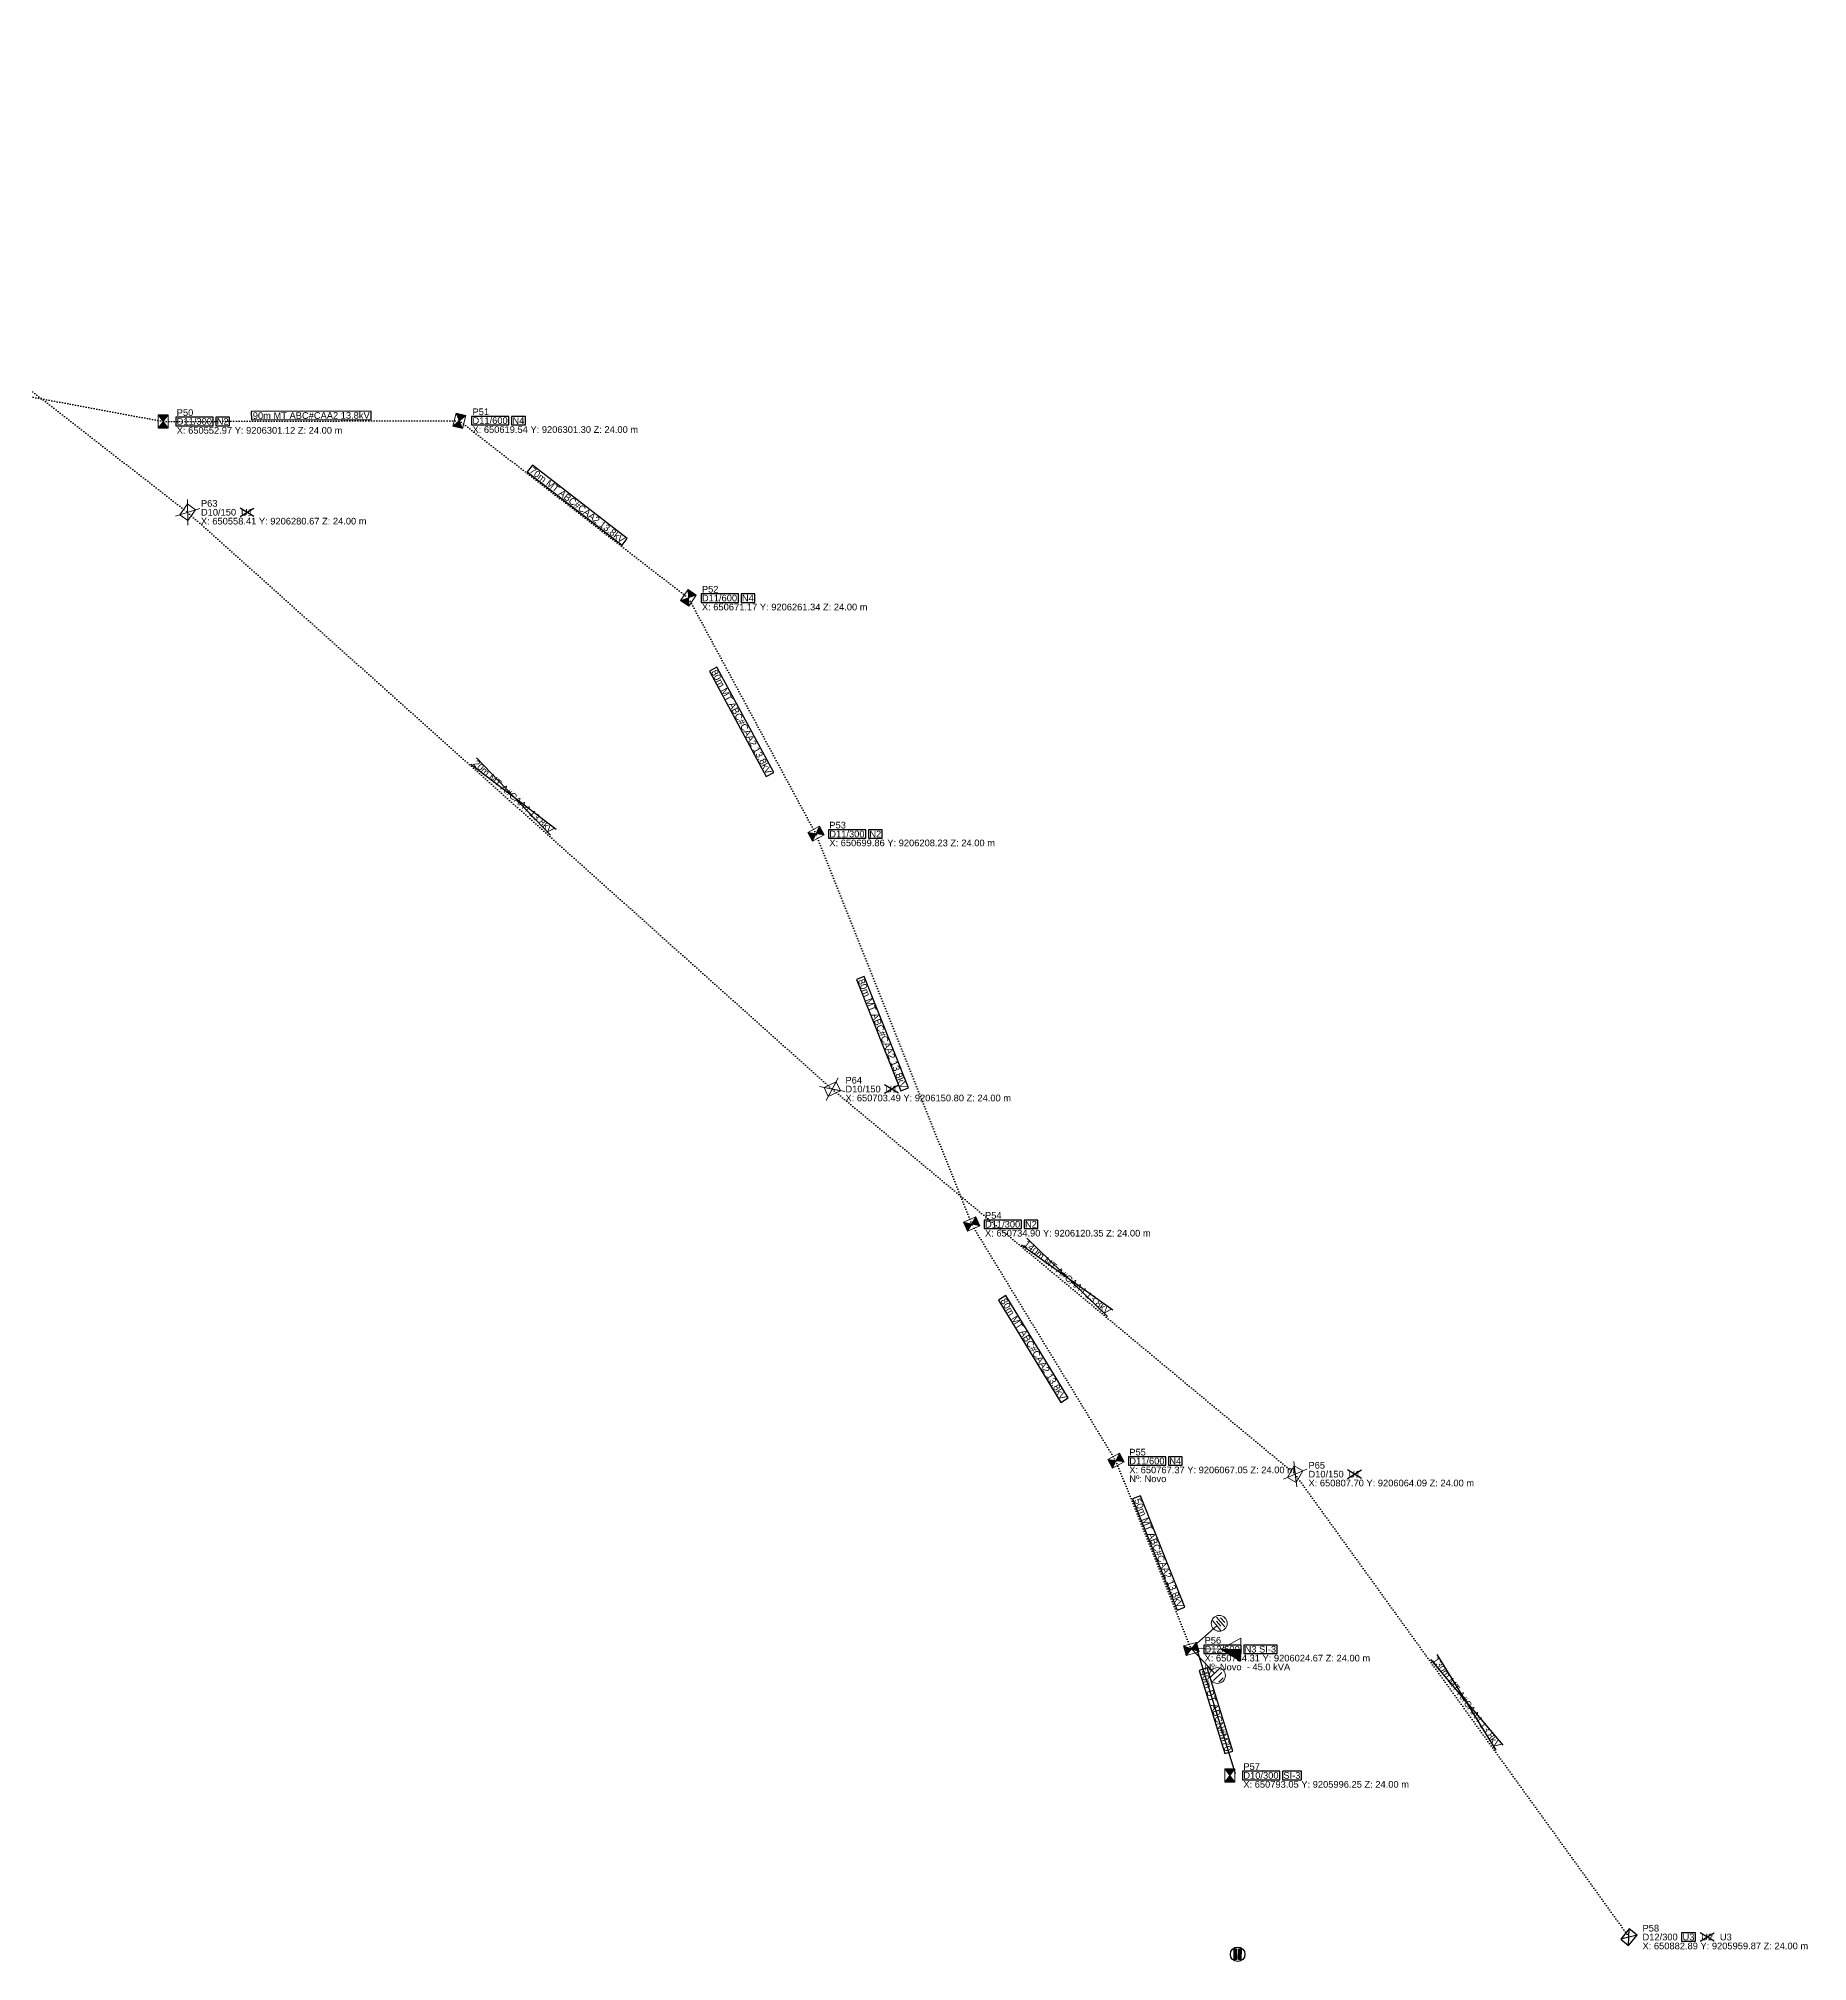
# Model space of a CAD drawing. Header units: metres. Extents: x 649089 to 650923, y 9205954 to 9209021.
# Drawn here: x 650524.8 to 650923, y 9205954.4 to 9206387.4 of the extents above; entities that cross this region are included whole.
import ezdxf
from ezdxf.enums import TextEntityAlignment as Align

# ---------------------------------------------------------------- set-up
doc = ezdxf.new("R2010")
doc.units = ezdxf.units.M
doc.linetypes.add('DOT', pattern=[0.508, 0, -0.508])
for name, color, linetype in [('PONTO FOTO', 4, 'CONTINUOUS'), ('POSTE', 3, 'CONTINUOUS'), ('Poste dt', 3, 'Continuous'), ('Poste Existente', 3, 'Continuous'), ('Poste retirar', 7, 'Continuous'), ('REDE PRIMARIA - Instalar', 1, 'DOT'), ('REDE PRIMARIA - Remover', 1, 'DOT'), ('REDE SECUNDARIA - Instalar', 5, 'CONTINUOUS'), ('SIMBOLOS', 5, 'CONTINUOUS'), ('TEXTOS A IMPLANTAR', 1, 'CONTINUOUS'), ('TEXTOS A REMOVER', 7, 'CONTINUOUS'), ('TEXTOS EXISTENTES', 7, 'CONTINUOUS'), ('TRAFO', 7, 'CONTINUOUS')]:
    doc.layers.add(name, color=color, linetype=linetype)
doc.layers.add('TRAFO A IMPLANTAR', color=7, linetype='Continuous', lineweight=9)
doc.styles.add('ARIAL', font='arial.ttf')

# ---------------------------------------------------------------- blocks, each defined once
blk = doc.blocks.new('DivisaoCircuito', base_point=(851.7381159099505, 600.7656383228928))
h = blk.add_hatch(color=1)
h.paths.add_polyline_path([(851.9692841120473, 599.5861619759758), (852.4970042088732, 599.5832266008385), (852.5102000630878, 601.9555693226293), (851.9824799662616, 601.9585046977667)])
h.paths.add_polyline_path([(851.4986855626458, 601.9611957425421), (850.970965466687, 601.9641311180183), (850.9577696124726, 599.5917883962276), (851.4854897092983, 599.5888530210902)])
at = {"color": 1}
for points in [[(851.4854897092983, 599.5888530210902), (850.9577696124726, 599.5917883962276), (850.970965466687, 601.9641311180183), (851.4986855626458, 601.9611957425421)], [(852.4970042088732, 599.5832266008385), (851.9692841120473, 599.5861619759758), (851.9824799662616, 601.9585046977667), (852.5102000630878, 601.9555693226293)]]:
    blk.add_lwpolyline(points, close=True, dxfattribs=at)
blk.add_circle((851.7632922678441, 600.7614392641374), 1.636607338469907, dxfattribs=at)
blk = doc.blocks.new('dtp')
at = {"linetype": 'Continuous', "lineweight": 0, "ltscale": 0.01}
h = blk.add_hatch(color=0, dxfattribs=at)
h.paths.add_polyline_path([(-1.120086673740047, 1.5), (1e-16, 0), (1.120086673740047, 1.5)])
h.paths.add_polyline_path([(-1.120086673740047, -1.5), (1.120086673740047, -1.5), (0, -2e-16)])
at = {"color": 0, "lineweight": 0}
for p, q in [((-1.120087, -1.5), (1.120087, 1.5)), ((-1.120087, 1.5), (1.120087, -1.5)), ((1.120087, 1.5), (-1.120087, 1.5)), ((-1.120087, 1.5), (-1.120087, -1.5)), ((1.120087, -1.5), (1.120087, 1.5)), ((-1.120087, -1.5), (1.120087, -1.5))]:
    blk.add_line(p, q, dxfattribs=at)
blk = doc.blocks.new('PosteDtProjetado')
at = {"layer": 'Poste dt', "rotation": 180}
blk.add_blockref('dtp', (-0.05948, 0.026162), dxfattribs=at)
at = {"layer": 'poste', "ltscale": 0.01}
for tag, p in [('MODELO', (-3.273471, 2.731691)), ('COD', (1.964351, -1.493983))]:
    blk.add_attdef(tag, p, '', height=1.6, dxfattribs=at)
blk = doc.blocks.new('TransformadorSemChaveProjetado', base_point=(9.63, 7.8))
at = {"layer": 'TRAFO A IMPLANTAR'}
blk.add_hatch(color=256, dxfattribs=at).paths.add_polyline_path([(9.605161829433856, 14.45988908010605), (12.28438391479319, 18.87979495051293), (9.700703010399424, 18.93495567706209)], flags=0)
for p, q in [((13.85410013482923, 14.26033287745419), (16.03150685858409, 11.97657302112097)), ((14.87133759224962, 14.71503084533936), (16.68449752604452, 12.81330876678717)), ((16.04960704857013, 15.00083185109013), (17.02612146593061, 13.97661988250545))]:
    blk.add_line(p, q)
for p, q in [((12.28438442921909, 18.87979475899957), (7.117021986502823, 18.99011640500477)), ((7.117021986502823, 18.99011640500477), (9.605161853948845, 14.45988941173769)), ((2.381876435378139, 13.46144917050701), (4.595740588669776, 15.39626622455121)), ((2.53746787950097, 14.41365388987243), (3.645300177753607, 15.38184817993681)), ((3.178492327042314, 12.54994127376223), (5.392357475290325, 14.48475842811501)), ((3.334084766121519, 13.50214609343622), (4.441917064374152, 14.47034038350061)), ((4.362678059986679, 13.58342074215045), (9.461882344073375, 7.748786967830442)), ((9.605161853948845, 14.45988941173769), (9.461882344073375, 7.748786967830442)), ((15.00153914865974, 13.05684893144258), (9.461882344073375, 7.748786967830442))]:
    blk.add_line(p, q, dxfattribs=at)
blk.add_lwpolyline([(9.605161853948845, 14.45988941173769), (12.28438442921909, 18.87979475899957), (9.700703207860954, 18.93495558200216), (9.605161853948845, 14.45988941173769)], dxfattribs=at)
for centre, radius in [((3.79696743886125, 14.10455652776096), 1.78789684340106), ((15.55153986615642, 13.69884068620673), 1.78789684340106), ((9.461882344073375, 7.748786967830442), 0.140485210020707)]:
    blk.add_circle(centre, radius, dxfattribs=at)
blk = doc.blocks.new('dt')
at = {"color": 0}
for p, q in [((1.120087, 1.5), (-1.120087, 1.5)), ((-1.120087, 1.5), (-1.120087, -1.5)), ((-1.120087, 1.5), (1.120087, -1.5)), ((-1.120087, -1.5), (1.120087, 1.5)), ((1.120087, -1.5), (1.120087, 1.5)), ((-1.120087, -1.5), (1.120087, -1.5))]:
    blk.add_line(p, q, dxfattribs=at)
for tag, p in [('MODELO', (-2.878805, 2.548923)), ('COD', (1.996674, -1.514935))]:
    blk.add_attdef(tag, p, '', height=1.6, dxfattribs=at)
blk = doc.blocks.new('PosteDtExistente')
at = {"layer": 'Poste Existente', "rotation": 180}
blk.add_blockref('dt', (-0.036594, -0.043517), dxfattribs=at)
at = {"layer": 'poste'}
for tag, p in [('MODELO', (-2.878805, 2.548923)), ('COD', (1.996674, -1.514935))]:
    blk.add_attdef(tag, p, '', height=1.6, dxfattribs=at)
blk = doc.blocks.new('DTPXX')
at = {"color": 1, "lineweight": 0}
for p, q in [((1.728679, -2.293551), (-1.728679, 2.293551)), ((-1.708098, -2.308919), (1.708098, 2.308919))]:
    blk.add_line(p, q, dxfattribs=at)
at = {"color": 3, "lineweight": 0}
for p, q in [((-1.120087, 1.5), (-1.120087, -1.5)), ((1.120087, 1.5), (-1.120087, 1.5)), ((1.120087, -1.5), (-1.120087, 1.5)), ((1.120087, 1.5), (-1.120087, -1.5)), ((1.120087, -1.5), (1.120087, 1.5)), ((-1.120087, -1.5), (1.120087, -1.5))]:
    blk.add_line(p, q, dxfattribs=at)
blk = doc.blocks.new('PosteDtRetirar')
at = {"layer": 'Poste retirar'}
blk.add_blockref('DTPXX', (0.003631, 0.008945), dxfattribs=at)
at = {"layer": 'poste'}
for tag, p in [('MODELO', (-2.878805, 2.548923)), ('COD', (1.996674, -1.514935))]:
    blk.add_attdef(tag, p, '', height=1.6, dxfattribs=at)

msp = doc.modelspace()

# ---------------------------------------------------------------- linework, layer by layer
at = {"color": 1, "linetype": 'CONTINUOUS'}
for p, q in [((650570.2150648166, 9206279.721579239), (650573.3205695915, 9206281.621579237)), ((650573.3205695915, 9206279.721579239), (650570.2150648166, 9206281.621579237)), ((650640.1072251849, 9206207.93876966), (650623.4606129475, 9206225.391577257)), ((650622.1933094971, 9206223.975970685), (650641.3745286354, 9206209.354376232)), ((650715.2888772361, 9206149.846127458), (650718.3943820109, 9206151.746127456)), ((650718.3943820109, 9206149.846127458), (650715.2888772361, 9206151.746127456)), ((650765.481834778, 9206099.608668394), (650747.3088608222, 9206117.199603155)), ((650746.0936870478, 9206115.739003038), (650766.6970085524, 9206101.06926851)), ((650819.5065139631, 9206063.140301835), (650822.612018738, 9206065.040301833)), ((650822.612018738, 9206063.140301835), (650819.5065139631, 9206065.040301833)), ((650838.163222893, 9206022.380989201), (650854.459438787, 9206003.038514808)), ((650852.9185383845, 9206001.926927676), (650839.7041232955, 9206023.492576333)), ((650898.8977604227, 9205958.91658753), (650902.0032651975, 9205960.816587528)), ((650902.0032651975, 9205958.91658753), (650898.8977604227, 9205960.816587528))]:
    msp.add_line(p, q, dxfattribs=at)
at = {"layer": 'REDE PRIMARIA - Instalar'}
for points in [[(650451.3262367137, 9206320.046439968), (650552.968050948, 9206301.115746403)], [(650552.968050948, 9206301.115746403), (650619.5373845907, 9206301.29560793)], [(650619.5373845907, 9206301.29560793), (650671.1736863365, 9206261.340747034)], [(650699.8561047887, 9206208.225977087), (650671.1736863365, 9206261.340747034)], [(650734.8964353886, 9206120.350131212), (650699.8561047887, 9206208.225977087)], [(650767.3748981829, 9206067.049490808), (650734.8964353886, 9206120.350131212)], [(650767.3748981829, 9206067.049490808), (650784.3137409507, 9206024.669774244)]]:
    msp.add_lwpolyline(points, dxfattribs=at)
at = {"layer": 'REDE PRIMARIA - Remover'}
for points in [[(650421.3209047168, 9206387.35648634), (650558.4132605874, 9206280.671579238)], [(650558.4132605874, 9206280.671579238), (650703.4870730068, 9206150.796127457)], [(650703.4870730068, 9206150.796127457), (650807.7047097338, 9206064.090301834)], [(650807.7047097338, 9206064.090301834), (650882.8904514186, 9205959.866587529)]]:
    msp.add_lwpolyline(points, dxfattribs=at)
at = {"layer": 'REDE SECUNDARIA - Instalar'}
msp.add_lwpolyline([(650794.2408693897, 9205996.616663694), (650785.508611525, 9206025.036904072)], dxfattribs=at)
at = {"layer": 'TEXTOS A IMPLANTAR'}
for points in [[(650572.76005332, 9206301.469222868), (650599.743761104, 9206301.542129274), (650599.7386275743, 9206303.442122338), (650572.7549197903, 9206303.369215934), (650572.76005332, 9206301.469222868)], [(650555.768050948, 9206300.165746404), (650564.1698551772, 9206300.165746404), (650564.1698551772, 9206302.065746402), (650555.768050948, 9206302.065746402), (650555.768050948, 9206300.165746404)], [(650564.7698551773, 9206300.165746404), (650567.8753599521, 9206300.165746404), (650567.8753599521, 9206302.065746402), (650564.7698551773, 9206302.065746402), (650564.7698551773, 9206300.165746404)], [(650622.3373845908, 9206300.34560793), (650630.7391888199, 9206300.34560793), (650630.7391888199, 9206302.24560793), (650622.3373845908, 9206302.24560793), (650622.3373845908, 9206300.34560793)], [(650631.33918882, 9206300.34560793), (650634.4446935948, 9206300.34560793), (650634.4446935948, 9206302.24560793), (650631.33918882, 9206302.24560793), (650631.33918882, 9206300.34560793)], [(650634.8685942392, 9206289.812029025), (650656.2096563014, 9206273.298856368), (650657.3723917485, 9206274.801536068), (650636.0313296863, 9206291.314708725), (650634.8685942392, 9206289.812029025)], [(650673.9736863365, 9206260.390747035), (650682.3754905657, 9206260.390747035), (650682.3754905657, 9206262.290747033), (650673.9736863365, 9206262.290747033), (650673.9736863365, 9206260.390747035)], [(650682.9754905658, 9206260.390747035), (650686.0809953406, 9206260.390747035), (650686.0809953406, 9206262.290747033), (650682.9754905658, 9206262.290747033), (650682.9754905658, 9206260.390747035)], [(650675.8485171965, 9206244.896847097), (650688.6699966727, 9206221.15373304), (650690.3418111032, 9206222.056526765), (650677.5203316269, 9206245.799640823), (650675.8485171965, 9206244.896847097)], [(650702.6561047888, 9206207.275977088), (650711.0579090179, 9206207.275977088), (650711.0579090179, 9206209.175977087), (650702.6561047888, 9206209.175977087), (650702.6561047888, 9206207.275977088)], [(650711.657909018, 9206207.275977088), (650714.7634137928, 9206207.275977088), (650714.7634137928, 9206209.175977087), (650711.657909018, 9206209.175977087), (650711.657909018, 9206207.275977088)], [(650708.9421853141, 9206175.449938592), (650718.9366641605, 9206150.385298286), (650720.7015306922, 9206151.089035543), (650710.7070518457, 9206176.153675849), (650708.9421853141, 9206175.449938592)], [(650737.6964353886, 9206119.400131213), (650746.0982396178, 9206119.400131213), (650746.0982396178, 9206121.300131211), (650737.6964353886, 9206121.300131211), (650737.6964353886, 9206119.400131213)], [(650746.6982396179, 9206119.400131213), (650749.8037443927, 9206119.400131213), (650749.8037443927, 9206121.300131211), (650746.6982396179, 9206121.300131211), (650746.6982396179, 9206119.400131213)], [(650740.955513895, 9206103.295952808), (650754.9965727034, 9206080.253069554), (650756.6190820612, 9206081.241737034), (650742.5780232529, 9206104.284620289), (650740.955513895, 9206103.295952808)], [(650770.174898183, 9206066.099490808), (650778.5767024121, 9206066.099490808), (650778.5767024121, 9206067.999490807), (650770.174898183, 9206067.999490807), (650770.174898183, 9206066.099490808)], [(650779.1767024122, 9206066.099490808), (650782.282207187, 9206066.099490808), (650782.282207187, 9206067.999490807), (650779.1767024122, 9206067.999490807), (650779.1767024122, 9206066.099490808)], [(650771.1154494213, 9206058.499222608), (650781.1303348363, 9206033.442729013), (650782.8946277368, 9206034.14790315), (650772.8797423218, 9206059.204396743), (650771.1154494213, 9206058.499222608)], [(650787.1137409507, 9206023.719774244), (650795.5155451798, 9206023.719774244), (650795.5155451798, 9206025.619774243), (650787.1137409507, 9206025.619774243), (650787.1137409507, 9206023.719774244)], [(650796.1155451799, 9206023.719774244), (650803.690609982, 9206023.719774244), (650803.690609982, 9206025.619774243), (650796.1155451799, 9206025.619774243), (650796.1155451799, 9206023.719774244)], [(650786.0924399982, 9206019.902209694), (650791.8408376413, 9206001.193320729), (650793.6570409145, 9206001.751358068), (650787.9086432714, 9206020.460247034), (650786.0924399982, 9206019.902209694)], [(650795.8459988155, 9205995.299533866), (650804.2478030446, 9205995.299533866), (650804.2478030446, 9205997.199533865), (650795.8459988155, 9205997.199533865), (650795.8459988155, 9205995.299533866)], [(650804.8478030447, 9205995.299533866), (650809.1293446545, 9205995.299533866), (650809.1293446545, 9205997.199533865), (650804.8478030447, 9205997.199533865), (650804.8478030447, 9205995.299533866)], [(650894.6922556479, 9205958.91658753), (650897.7977604227, 9205958.91658753), (650897.7977604227, 9205960.816587528), (650894.6922556479, 9205960.816587528), (650894.6922556479, 9205958.91658753)]]:
    msp.add_lwpolyline(points, close=True, dxfattribs=at)

# ---------------------------------------------------------------- block references
for p in [(650552.968050948, 9206301.115746403), (650793.0459988154, 9205996.249533866)]:
    msp.add_blockref('PosteDtProjetado', p)
for name, p, rotation in [('PosteDtProjetado', (650619.5373845907, 9206301.29560793), 166.088), ('PosteDtRetirar', (650558.4132605874, 9206280.671579238), 324.22039669711774), ('PosteDtProjetado', (650671.1736863365, 9206261.340747034), 325.696), ('PosteDtProjetado', (650699.8561047887, 9206208.225977087), 298.485), ('PosteDtRetirar', (650703.4870730068, 9206150.796127457), 295.49443734283443), ('PosteDtProjetado', (650734.8964353886, 9206120.350131212), 293.067), ('PosteDtProjetado', (650767.3748981829, 9206067.049490808), 298.24103591447493), ('PosteDtRetirar', (650807.7047097338, 9206064.090301834), 329.67714209652434), ('PosteDtProjetado', (650784.3137409507, 9206024.669774244), 285.688), ('PosteDtExistente', (650882.8904514186, 9205959.866587529), 320.598)]:
    msp.add_blockref(name, p, dxfattribs=dict(rotation=rotation))
at = {"layer": 'SIMBOLOS'}
msp.add_blockref('DivisaoCircuito', (650794.7451611166, 9205955.994072337), dxfattribs=at)
at = {"layer": 'TRAFO', "rotation": 270}
msp.add_blockref('TransformadorSemChaveProjetado', (650784.3137409507, 9206024.669774244), dxfattribs=at)

# ---------------------------------------------------------------- texts
at = {"style": 'Arial'}
for s, p in [('X: 650552.97 Y: 9206301.12 Z: 24.00 m', (650555.968050948, 9206299.115746403)), ('X: 650619.54 Y: 9206301.30 Z: 24.00 m', (650622.5373845907, 9206299.29560793)), ('X: 650558.41 Y: 9206280.67 Z: 24.00 m', (650561.4132605874, 9206278.671579238)), ('X: 650671.17 Y: 9206261.34 Z: 24.00 m', (650674.1736863365, 9206259.340747034)), ('X: 650699.86 Y: 9206208.23 Z: 24.00 m', (650702.8561047887, 9206206.225977087)), ('X: 650703.49 Y: 9206150.80 Z: 24.00 m', (650706.4870730068, 9206148.796127457)), ('X: 650734.90 Y: 9206120.35 Z: 24.00 m', (650737.8964353886, 9206118.350131212)), ('X: 650767.37 Y: 9206067.05 Z: 24.00 m', (650770.3748981829, 9206065.049490808)), ('X: 650807.70 Y: 9206064.09 Z: 24.00 m', (650810.7047097338, 9206062.090301834)), ('X: 650784.31 Y: 9206024.67 Z: 24.00 m', (650787.3137409507, 9206022.669774244)), ('X: 650793.05 Y: 9205996.25 Z: 24.00 m', (650796.0459988154, 9205994.249533866)), ('X: 650882.89 Y: 9205959.87 Z: 24.00 m', (650885.8904514186, 9205957.866587529))]:
    msp.add_text(s, height=1.5, dxfattribs=at).set_placement(p, align=Align.MIDDLE_LEFT)
at = {"layer": 'PONTO FOTO', "style": 'Arial'}
for s, p in [('P50', (650555.968050948, 9206303.115746403)), ('P51', (650622.5373845907, 9206303.29560793)), ('P63', (650561.4132605874, 9206282.671579238)), ('P52', (650674.1736863365, 9206263.340747034)), ('P53', (650702.8561047887, 9206210.225977087)), ('P64', (650706.4870730068, 9206152.796127457)), ('P54', (650737.8964353886, 9206122.350131212)), ('P55', (650770.3748981829, 9206069.049490808)), ('P65', (650810.7047097338, 9206066.090301834)), ('P56', (650787.3137409507, 9206026.669774244)), ('P57', (650796.0459988154, 9205998.249533866)), ('P58', (650885.8904514186, 9205961.866587529))]:
    msp.add_text(s, height=1.5, dxfattribs=at).set_placement(p, align=Align.MIDDLE_LEFT)
at = {"layer": 'TEXTOS A IMPLANTAR', "char_height": 1.5, "attachment_point": 2, "style": 'Arial'}
for s, insert, rotation in [('90m MT ABC#CAA2 13.8kV', (650586.2473140538, 9206303.205669867), 0.15480523463094187), ('70m MT ABC#CAA2 13.8kV', (650646.5794675129, 9206282.899945587), 322.2682044931214), ('80m MT ABC#CAA2 13.8kV', (650683.7550908993, 9206233.833052875), 298.36941600960085), ('80m MT ABC#CAA2 13.8kV', (650715.5185158453, 9206163.54727809), 291.7395500791945), ('80m MT ABC#CAA2 13.8kV', (650749.427762199, 9206092.6591084), 301.3558192896321), ('50m MT ABC#CAA2 13.8kV', (650777.7014699879, 9206046.60192109), 291.7862054556472), ('40m BT ABCN#M70', (650790.5916628018, 9206011.047061779), 287.07983156995454)]:
    msp.add_mtext(s, dxfattribs=dict(at, insert=insert, rotation=rotation))
at = {"layer": 'TEXTOS A IMPLANTAR', "char_height": 1.5, "attachment_point": 4, "style": 'Arial'}
for s, insert in [('D11/300', (650555.968050948, 9206301.115746403)), ('N2', (650564.9698551772, 9206301.115746403)), ('D11/600', (650622.5373845907, 9206301.29560793)), ('N4', (650631.5391888199, 9206301.29560793)), ('D11/600', (650674.1736863365, 9206261.340747034)), ('N4', (650683.1754905657, 9206261.340747034)), ('D11/300', (650702.8561047887, 9206208.225977087)), ('N2', (650711.8579090179, 9206208.225977087)), ('D11/300', (650737.8964353886, 9206120.350131212)), ('N2', (650746.8982396178, 9206120.350131212)), ('D11/600', (650770.3748981829, 9206067.049490808)), ('N4', (650779.3767024121, 9206067.049490808)), ('D12/600', (650787.3137409507, 9206024.669774244)), ('N3 SI-3', (650796.3155451799, 9206024.669774244)), ('D10/300', (650796.0459988154, 9205996.249533866)), ('SI-3', (650805.0478030447, 9205996.249533866)), ('U3', (650894.8922556478, 9205959.866587529))]:
    msp.add_mtext(s, dxfattribs=dict(at, insert=insert))
at = {"layer": 'TEXTOS A REMOVER', "char_height": 1.5, "attachment_point": 4, "style": 'Arial'}
for s, insert in [('D10/150', (650561.4132605874, 9206280.671579238)), ('U1', (650570.4150648166, 9206280.671579238)), ('D10/150', (650706.4870730068, 9206150.796127457)), ('U1', (650715.488877236, 9206150.796127457)), ('D10/150', (650810.7047097338, 9206064.090301834)), ('U1', (650819.706513963, 9206064.090301834)), ('U2', (650899.0977604226, 9205959.866587529))]:
    msp.add_mtext(s, dxfattribs=dict(at, insert=insert))
at = {"layer": 'TEXTOS A REMOVER', "char_height": 1.5, "attachment_point": 2, "style": 'Arial'}
for s, insert, rotation in [('20m MT A#CAA4 13.8kV', (650632.2841704288, 9206217.223965527), 318.16391688098383), ('140m MT A#CAA4 13.8kV', (650756.875021659, 9206108.980688453), 320.24059895671826), ('130m MT A#CAA4 13.8kV', (650846.9195809995, 9206013.148536399), 305.8062297768804)]:
    msp.add_mtext(s, dxfattribs=dict(at, insert=insert, rotation=rotation))
at = {"layer": 'TEXTOS EXISTENTES', "char_height": 1.5, "attachment_point": 4, "style": 'Arial'}
for s, insert in [('D12/300', (650885.8904514186, 9205959.866587529)), ('U3', (650903.3032651976, 9205959.866587529))]:
    msp.add_mtext(s, dxfattribs=dict(at, insert=insert))
at = {"layer": 'TRAFO', "style": 'Arial'}
for s, p in [('Nº: Novo ', (650770.3748981829, 9206063.049490808)), ('Nº: Novo  - 45.0 kVA', (650787.3137409507, 9206020.669774244))]:
    msp.add_text(s, height=1.5, dxfattribs=at).set_placement(p, align=Align.MIDDLE_LEFT)

doc.saveas('drawing.dxf')
